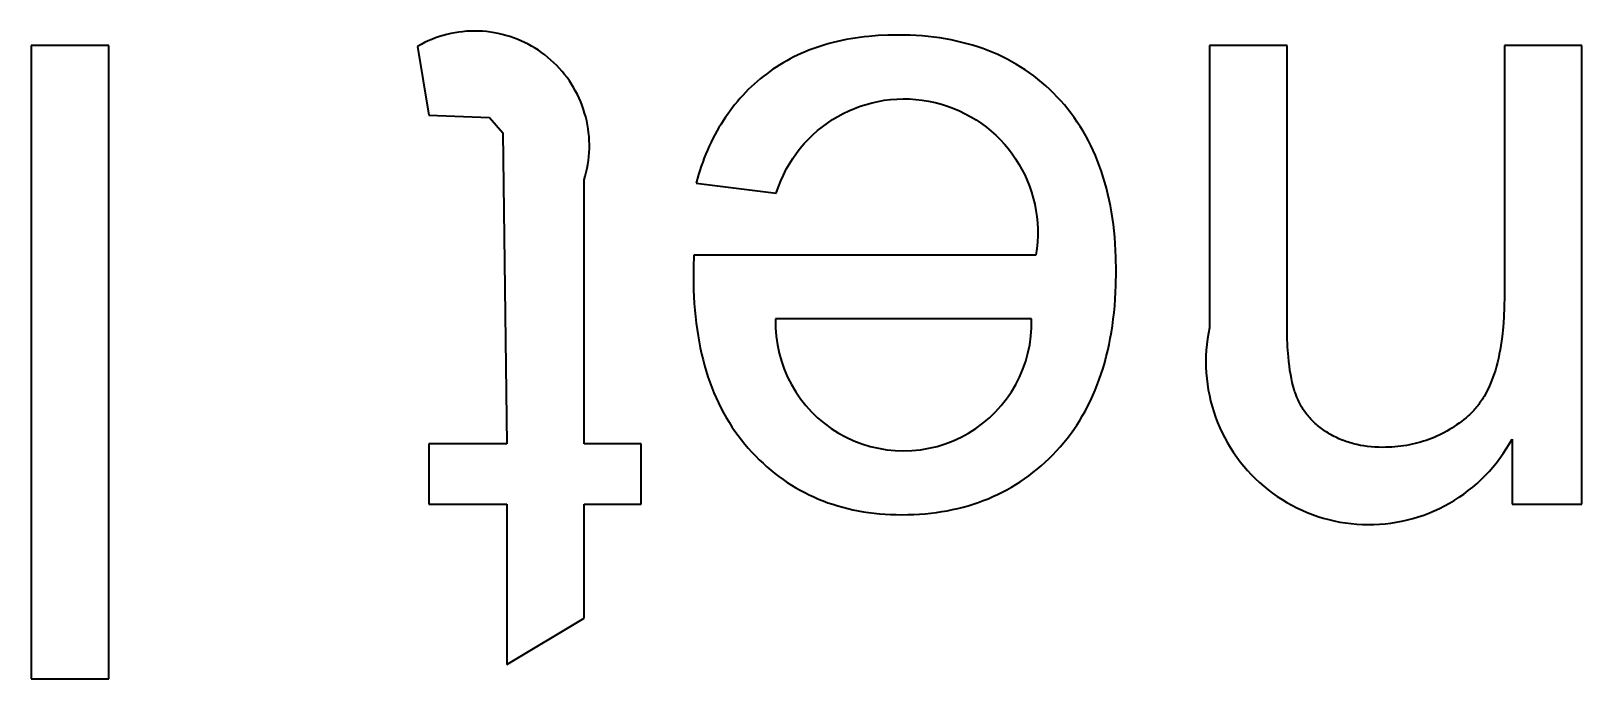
# Model space of a CAD drawing. Extents: x -1322 to 4351, y -2014 to 1793.
# Drawn here: x 690.09 to 696.59, y -606.5 to -603.79 of the extents above; entities that cross this region are included whole.
import ezdxf

# ---------------------------------------------------------------- set-up
doc = ezdxf.new("R2010")
doc.units = 0
doc.header["$MEASUREMENT"] = 0
doc.layers.add('01 Basic thick', color=7, linetype='CONTINUOUS', lineweight=35)

msp = doc.modelspace()

# ---------------------------------------------------------------- linework, layer by layer
at = {"layer": '01 Basic thick'}
for p, q in [((691.7714, -603.8213), (691.756, -603.8278)), ((691.7869, -603.8154), (691.7714, -603.8213)), ((691.8027, -603.8099), (691.7869, -603.8154)), ((691.8186, -603.8051), (691.8027, -603.8099)), ((691.8347, -603.8007), (691.8186, -603.8051)), ((691.8509, -603.797), (691.8347, -603.8007)), ((691.8673, -603.7938), (691.8509, -603.797)), ((691.8837, -603.7912), (691.8673, -603.7938)), ((691.9003, -603.7891), (691.8837, -603.7912)), ((691.9169, -603.7876), (691.9003, -603.7891)), ((691.9335, -603.7867), (691.9169, -603.7876)), ((691.9502, -603.7864), (691.9335, -603.7867)), ((691.9668, -603.7867), (691.9502, -603.7864)), ((691.9835, -603.7875), (691.9668, -603.7867)), ((692.0001, -603.7889), (691.9835, -603.7875)), ((692.0166, -603.7909), (692.0001, -603.7889)), ((692.0331, -603.7934), (692.0166, -603.7909)), ((692.0495, -603.7966), (692.0331, -603.7934)), ((692.0657, -603.8003), (692.0495, -603.7966)), ((692.0818, -603.8045), (692.0657, -603.8003)), ((692.0978, -603.8094), (692.0818, -603.8045)), ((692.1136, -603.8147), (692.0978, -603.8094)), ((692.1291, -603.8206), (692.1136, -603.8147)), ((692.1445, -603.8271), (692.1291, -603.8206)), ((693.5063, -603.8223), (693.4881, -603.8259)), ((693.5248, -603.8189), (693.5063, -603.8223)), ((693.5435, -603.8159), (693.5248, -603.8189)), ((693.5624, -603.8132), (693.5435, -603.8159)), ((693.5816, -603.8108), (693.5624, -603.8132)), ((693.601, -603.8087), (693.5816, -603.8108)), ((693.6405, -603.8055), (693.601, -603.8087)), ((693.681, -603.8036), (693.6405, -603.8055)), ((693.7224, -603.803), (693.681, -603.8036)), ((693.7485, -603.8032), (693.7224, -603.803)), ((693.7744, -603.804), (693.7485, -603.8032)), ((693.7999, -603.8053), (693.7744, -603.804)), ((693.825, -603.807), (693.7999, -603.8053)), ((693.8498, -603.8093), (693.825, -603.807)), ((693.8743, -603.8121), (693.8498, -603.8093)), ((693.8984, -603.8154), (693.8743, -603.8121)), ((693.9222, -603.8192), (693.8984, -603.8154)), ((693.9456, -603.8236), (693.9222, -603.8192)), ((690.4184, -603.8464), (690.0926, -603.8464)), ((690.0926, -603.8464), (690.0926, -606.4979)), ((690.4184, -606.4979), (690.4184, -603.8464)), ((691.7261, -603.8424), (691.7115, -603.8505)), ((691.7115, -603.8505), (691.7583, -604.1378)), ((691.7409, -603.8349), (691.7261, -603.8424)), ((691.756, -603.8278), (691.7409, -603.8349)), ((692.1596, -603.8341), (692.1445, -603.8271)), ((692.1745, -603.8416), (692.1596, -603.8341)), ((692.1891, -603.8496), (692.1745, -603.8416)), ((692.2035, -603.8581), (692.1891, -603.8496)), ((692.2175, -603.8671), (692.2035, -603.8581)), ((692.2312, -603.8766), (692.2175, -603.8671)), ((692.2445, -603.8865), (692.2312, -603.8766)), ((692.2575, -603.8969), (692.2445, -603.8865)), ((693.303, -603.8873), (693.2876, -603.8948)), ((693.3187, -603.8801), (693.303, -603.8873)), ((693.3345, -603.8733), (693.3187, -603.8801)), ((693.3507, -603.8667), (693.3345, -603.8733)), ((693.367, -603.8605), (693.3507, -603.8667)), ((693.3836, -603.8546), (693.367, -603.8605)), ((693.4005, -603.849), (693.3836, -603.8546)), ((693.4175, -603.8438), (693.4005, -603.849)), ((693.4348, -603.8388), (693.4175, -603.8438)), ((693.4523, -603.8342), (693.4348, -603.8388)), ((693.4701, -603.8299), (693.4523, -603.8342)), ((693.4881, -603.8259), (693.4701, -603.8299)), ((693.9687, -603.8284), (693.9456, -603.8236)), ((693.9915, -603.8337), (693.9687, -603.8284)), ((694.0139, -603.8396), (693.9915, -603.8337)), ((694.036, -603.8459), (694.0139, -603.8396)), ((694.0577, -603.8528), (694.036, -603.8459)), ((694.0791, -603.8601), (694.0577, -603.8528)), ((694.1001, -603.868), (694.0791, -603.8601)), ((694.1208, -603.8764), (694.1001, -603.868)), ((694.1412, -603.8852), (694.1208, -603.8764)), ((694.1612, -603.8946), (694.1412, -603.8852)), ((695.0278, -603.8464), (695.0278, -605.0278)), ((695.3529, -603.8464), (695.0278, -603.8464)), ((695.3529, -605.0147), (695.3529, -603.8464)), ((696.263, -603.8464), (696.263, -604.8955)), ((696.5881, -603.8464), (696.263, -603.8464)), ((696.5881, -605.767), (696.5881, -603.8464)), ((692.2702, -603.9078), (692.2575, -603.8969)), ((692.2824, -603.9191), (692.2702, -603.9078)), ((692.2943, -603.9308), (692.2824, -603.9191)), ((692.3057, -603.9429), (692.2943, -603.9308)), ((692.3168, -603.9554), (692.3057, -603.9429)), ((693.2, -603.9465), (693.1862, -603.9562)), ((693.214, -603.9371), (693.2, -603.9465)), ((693.2282, -603.928), (693.214, -603.9371)), ((693.2427, -603.9192), (693.2282, -603.928)), ((693.2574, -603.9108), (693.2427, -603.9192)), ((693.2724, -603.9026), (693.2574, -603.9108)), ((693.2876, -603.8948), (693.2724, -603.9026)), ((694.1809, -603.9045), (694.1612, -603.8946)), ((694.2002, -603.9149), (694.1809, -603.9045)), ((694.2192, -603.9258), (694.2002, -603.9149)), ((694.2379, -603.9372), (694.2192, -603.9258)), ((694.2562, -603.9492), (694.2379, -603.9372)), ((694.2742, -603.9616), (694.2562, -603.9492)), ((692.3273, -603.9683), (692.3168, -603.9554)), ((692.3374, -603.9815), (692.3273, -603.9683)), ((692.3471, -603.9951), (692.3374, -603.9815)), ((692.3563, -604.009), (692.3471, -603.9951)), ((692.365, -604.0233), (692.3563, -604.009)), ((693.121, -604.0089), (693.1087, -604.0202)), ((693.1335, -603.9978), (693.121, -604.0089)), ((693.1463, -603.987), (693.1335, -603.9978)), ((693.1593, -603.9765), (693.1463, -603.987)), ((693.1726, -603.9662), (693.1593, -603.9765)), ((693.1862, -603.9562), (693.1726, -603.9662)), ((694.2919, -603.9745), (694.2742, -603.9616)), ((694.3092, -603.9879), (694.2919, -603.9745)), ((694.3261, -604.0019), (694.3092, -603.9879)), ((694.3427, -604.0163), (694.3261, -604.0019)), ((694.359, -604.0313), (694.3427, -604.0163)), ((692.3732, -604.0378), (692.365, -604.0233)), ((692.3808, -604.0526), (692.3732, -604.0378)), ((692.388, -604.0676), (692.3808, -604.0526)), ((692.3946, -604.0829), (692.388, -604.0676)), ((692.4007, -604.0984), (692.3946, -604.0829)), ((693.0514, -604.0806), (693.0408, -604.0934)), ((693.0624, -604.068), (693.0514, -604.0806)), ((693.0736, -604.0556), (693.0624, -604.068)), ((693.085, -604.0436), (693.0736, -604.0556)), ((693.0967, -604.0317), (693.085, -604.0436)), ((693.1087, -604.0202), (693.0967, -604.0317)), ((694.375, -604.0467), (694.359, -604.0313)), ((694.3906, -604.0627), (694.375, -604.0467)), ((694.4058, -604.0791), (694.3906, -604.0627)), ((694.4205, -604.0959), (694.4058, -604.0791)), ((691.7583, -604.1378), (692.0125, -604.1488)), ((692.4063, -604.1141), (692.4007, -604.0984)), ((692.4113, -604.13), (692.4063, -604.1141)), ((692.4158, -604.1461), (692.4113, -604.13)), ((692.4197, -604.1623), (692.4158, -604.1461)), ((693.0007, -604.1475), (692.9914, -604.1616)), ((693.0103, -604.1336), (693.0007, -604.1475)), ((693.0202, -604.1199), (693.0103, -604.1336)), ((693.0303, -604.1065), (693.0202, -604.1199)), ((693.0408, -604.0934), (693.0303, -604.1065)), ((694.4347, -604.1131), (694.4205, -604.0959)), ((694.4484, -604.1308), (694.4347, -604.1131)), ((694.4617, -604.1488), (694.4484, -604.1308)), ((692.0125, -604.1488), (692.0683, -604.2122)), ((692.0683, -604.2122), (692.0856, -605.5142)), ((692.423, -604.1786), (692.4197, -604.1623)), ((692.4258, -604.195), (692.423, -604.1786)), ((692.4279, -604.2115), (692.4258, -604.195)), ((692.4296, -604.2281), (692.4279, -604.2115)), ((692.9649, -604.2057), (692.9566, -604.2209)), ((692.9734, -604.1907), (692.9649, -604.2057)), ((692.9823, -604.176), (692.9734, -604.1907)), ((692.9914, -604.1616), (692.9823, -604.176)), ((694.4745, -604.1673), (694.4617, -604.1488)), ((694.4868, -604.1861), (694.4745, -604.1673)), ((694.4986, -604.2054), (694.4868, -604.1861)), ((694.5099, -604.2251), (694.4986, -604.2054)), ((692.4306, -604.2448), (692.4296, -604.2281)), ((692.4302, -604.2947), (692.4309, -604.2781)), ((692.4311, -604.2614), (692.4306, -604.2448)), ((692.4309, -604.2781), (692.4311, -604.2614)), ((692.9333, -604.268), (692.9261, -604.2843)), ((692.9408, -604.252), (692.9333, -604.268)), ((692.9486, -604.2363), (692.9408, -604.252)), ((692.9566, -604.2209), (692.9486, -604.2363)), ((694.5207, -604.2452), (694.5099, -604.2251)), ((694.5311, -604.2657), (694.5207, -604.2452)), ((694.541, -604.2866), (694.5311, -604.2657)), ((692.4247, -604.3444), (692.4271, -604.3279)), ((692.4271, -604.3279), (692.429, -604.3113)), ((692.429, -604.3113), (692.4302, -604.2947)), ((692.906, -604.3346), (692.8998, -604.3519)), ((692.9124, -604.3176), (692.906, -604.3346)), ((692.9191, -604.3008), (692.9124, -604.3176)), ((692.9261, -604.2843), (692.9191, -604.3008)), ((694.5503, -604.3079), (694.541, -604.2866)), ((694.5593, -604.3296), (694.5503, -604.3079)), ((694.5677, -604.3518), (694.5593, -604.3296)), ((692.4093, -604.4092), (692.414, -604.3932)), ((692.414, -604.3932), (692.4181, -604.3771)), ((692.4181, -604.3771), (692.4217, -604.3608)), ((692.4217, -604.3608), (692.4247, -604.3444)), ((692.8883, -604.3872), (692.8778, -604.4237)), ((692.8939, -604.3694), (692.8883, -604.3872)), ((692.8998, -604.3519), (692.8939, -604.3694)), ((694.5756, -604.3743), (694.5677, -604.3518)), ((694.5831, -604.3973), (694.5756, -604.3743)), ((694.5901, -604.4206), (694.5831, -604.3973)), ((692.4093, -605.5142), (692.4093, -604.4092)), ((692.8778, -604.4237), (693.214, -604.465)), ((694.5966, -604.4444), (694.5901, -604.4206)), ((694.6026, -604.4686), (694.5966, -604.4444)), ((694.6081, -604.4932), (694.6026, -604.4686)), ((694.6132, -604.5182), (694.6081, -604.4932)), ((694.6177, -604.5436), (694.6132, -604.5182)), ((694.6218, -604.5694), (694.6177, -604.5436)), ((694.6254, -604.5957), (694.6218, -604.5694)), ((694.6285, -604.6223), (694.6254, -604.5957)), ((694.6312, -604.6494), (694.6285, -604.6223)), ((694.6333, -604.6768), (694.6312, -604.6494)), ((692.8688, -604.724), (692.8673, -604.7741)), ((694.301, -604.724), (692.8688, -604.724)), ((694.635, -604.7047), (694.6333, -604.6768)), ((694.6362, -604.733), (694.635, -604.7047)), ((692.8673, -604.7741), (692.8668, -604.8108)), ((694.6372, -604.7908), (694.6362, -604.733)), ((694.6362, -604.8506), (694.6372, -604.7908)), ((692.8668, -604.8108), (692.8677, -604.8694)), ((694.635, -604.8798), (694.6362, -604.8506)), ((692.8677, -604.8694), (692.8706, -604.9263)), ((692.8706, -604.9263), (692.8727, -604.9542)), ((694.6311, -604.937), (694.6333, -604.9086)), ((694.6333, -604.9086), (694.635, -604.8798)), ((696.263, -604.8955), (696.2624, -604.9407)), ((692.8727, -604.9542), (692.8753, -604.9816)), ((692.8753, -604.9816), (692.8784, -605.0086)), ((694.2831, -604.9913), (693.2105, -604.9913)), ((694.6216, -605.0196), (694.6252, -604.9925)), ((694.6252, -604.9925), (694.6284, -604.9649)), ((694.6284, -604.9649), (694.6311, -604.937)), ((696.2606, -604.9841), (696.2577, -605.0255)), ((696.2624, -604.9407), (696.2606, -604.9841)), ((692.8784, -605.0086), (692.882, -605.0352)), ((692.882, -605.0352), (692.8861, -605.0614)), ((694.6128, -605.0725), (694.6174, -605.0463)), ((694.6174, -605.0463), (694.6216, -605.0196)), ((695.0233, -605.0511), (695.0195, -605.0746)), ((695.0278, -605.0278), (695.0233, -605.0511)), ((695.3536, -605.063), (695.3529, -605.0147)), ((696.2577, -605.0255), (696.2535, -605.0652)), ((692.8861, -605.0614), (692.8906, -605.0871)), ((692.8906, -605.0871), (692.8956, -605.1125)), ((692.8956, -605.1125), (692.9011, -605.1374)), ((694.6021, -605.1238), (694.6077, -605.0984)), ((694.6077, -605.0984), (694.6128, -605.0725)), ((695.0146, -605.1218), (695.0133, -605.1456)), ((695.0166, -605.0982), (695.0146, -605.1218)), ((695.0195, -605.0746), (695.0166, -605.0982)), ((695.3554, -605.1081), (695.3536, -605.063)), ((695.3584, -605.1501), (695.3554, -605.1081)), ((696.2451, -605.1211), (696.2418, -605.1388)), ((696.2482, -605.1029), (696.2451, -605.1211)), ((696.251, -605.0843), (696.2482, -605.1029)), ((696.2535, -605.0652), (696.251, -605.0843)), ((692.9011, -605.1374), (692.907, -605.1619)), ((692.907, -605.1619), (692.9135, -605.186)), ((692.9135, -605.186), (692.9204, -605.2097)), ((694.5823, -605.1975), (694.5894, -605.1734)), ((694.5894, -605.1734), (694.596, -605.1488)), ((694.596, -605.1488), (694.6021, -605.1238)), ((695.0133, -605.1456), (695.0129, -605.1693)), ((695.0129, -605.1693), (695.0133, -605.1931)), ((695.3604, -605.1698), (695.3584, -605.1501)), ((695.3627, -605.1888), (695.3604, -605.1698)), ((696.2341, -605.1729), (696.2298, -605.1892)), ((696.2381, -605.1561), (696.2341, -605.1729)), ((696.2418, -605.1388), (696.2381, -605.1561)), ((692.9204, -605.2097), (692.9278, -605.2329)), ((692.9278, -605.2329), (692.9357, -605.2558)), ((694.5582, -605.2674), (694.5667, -605.2445)), ((694.5667, -605.2445), (694.5748, -605.2212)), ((694.5748, -605.2212), (694.5823, -605.1975)), ((695.0133, -605.1931), (695.0145, -605.2168)), ((695.0145, -605.2168), (695.0165, -605.2405)), ((695.0165, -605.2405), (695.0194, -605.2641)), ((695.3652, -605.207), (695.3627, -605.1888)), ((695.3681, -605.2245), (695.3652, -605.207)), ((695.3713, -605.2411), (695.3681, -605.2245)), ((695.3747, -605.2569), (695.3713, -605.2411)), ((696.2098, -605.25), (696.204, -605.264)), ((696.2152, -605.2355), (696.2098, -605.25)), ((696.2204, -605.2205), (696.2152, -605.2355)), ((696.2253, -605.2051), (696.2204, -605.2205)), ((696.2298, -605.1892), (696.2253, -605.2051)), ((692.9357, -605.2558), (692.944, -605.2782)), ((692.944, -605.2782), (692.9529, -605.3002)), ((692.9529, -605.3002), (692.9622, -605.3218)), ((694.5297, -605.3335), (694.5397, -605.3119)), ((694.5397, -605.3119), (694.5492, -605.2898)), ((694.5492, -605.2898), (694.5582, -605.2674)), ((695.0194, -605.2641), (695.0231, -605.2875)), ((695.0231, -605.2875), (695.0276, -605.3109)), ((695.0276, -605.3109), (695.0329, -605.334)), ((695.3785, -605.272), (695.3747, -605.2569)), ((695.3825, -605.2862), (695.3785, -605.272)), ((695.3847, -605.293), (695.3825, -605.2862)), ((695.3869, -605.2997), (695.3847, -605.293)), ((695.3892, -605.3061), (695.3869, -605.2997)), ((695.3939, -605.3184), (695.3892, -605.3061)), ((696.1781, -605.3155), (696.1745, -605.3214)), ((696.185, -605.3033), (696.1781, -605.3155)), ((696.1917, -605.2907), (696.185, -605.3033)), ((696.198, -605.2776), (696.1917, -605.2907)), ((696.204, -605.264), (696.198, -605.2776)), ((692.9622, -605.3218), (692.972, -605.343)), ((692.972, -605.343), (692.9822, -605.3638)), ((692.9822, -605.3638), (692.993, -605.3841)), ((694.4968, -605.3957), (694.5083, -605.3754)), ((694.5083, -605.3754), (694.5192, -605.3546)), ((694.5192, -605.3546), (694.5297, -605.3335)), ((695.0329, -605.334), (695.0391, -605.357)), ((695.0391, -605.357), (695.046, -605.3797)), ((695.046, -605.3797), (695.0537, -605.4022)), ((695.3964, -605.3244), (695.3939, -605.3184)), ((695.399, -605.3304), (695.3964, -605.3244)), ((695.4018, -605.3363), (695.399, -605.3304)), ((695.4046, -605.342), (695.4018, -605.3363)), ((695.4076, -605.3478), (695.4046, -605.342)), ((695.4107, -605.3534), (695.4076, -605.3478)), ((695.4139, -605.359), (695.4107, -605.3534)), ((695.4172, -605.3644), (695.4139, -605.359)), ((695.4206, -605.3698), (695.4172, -605.3644)), ((695.4242, -605.3752), (695.4206, -605.3698)), ((695.4279, -605.3804), (695.4242, -605.3752)), ((695.4316, -605.3856), (695.4279, -605.3804)), ((696.1304, -605.3789), (696.1259, -605.3835)), ((696.1348, -605.3743), (696.1304, -605.3789)), ((696.1391, -605.3695), (696.1348, -605.3743)), ((696.1433, -605.3646), (696.1391, -605.3695)), ((696.1475, -605.3596), (696.1433, -605.3646)), ((696.1515, -605.3545), (696.1475, -605.3596)), ((696.1556, -605.3493), (696.1515, -605.3545)), ((696.1595, -605.3439), (696.1556, -605.3493)), ((696.1634, -605.3385), (696.1595, -605.3439)), ((696.1672, -605.3329), (696.1634, -605.3385)), ((696.1709, -605.3272), (696.1672, -605.3329)), ((696.1745, -605.3214), (696.1709, -605.3272)), ((692.993, -605.3841), (693.0042, -605.4041)), ((693.0042, -605.4041), (693.0159, -605.4236)), ((693.0159, -605.4236), (693.0281, -605.4427)), ((693.0281, -605.4427), (693.0408, -605.4614)), ((694.4596, -605.4542), (694.4725, -605.4351)), ((694.4725, -605.4351), (694.4849, -605.4156)), ((694.4849, -605.4156), (694.4968, -605.3957)), ((695.0537, -605.4022), (695.0622, -605.4244)), ((695.0622, -605.4244), (695.0714, -605.4463)), ((695.0714, -605.4463), (695.0814, -605.4678)), ((695.4355, -605.3907), (695.4316, -605.3856)), ((695.4396, -605.3957), (695.4355, -605.3907)), ((695.4437, -605.4007), (695.4396, -605.3957)), ((695.448, -605.4055), (695.4437, -605.4007)), ((695.4523, -605.4103), (695.448, -605.4055)), ((695.4568, -605.4151), (695.4523, -605.4103)), ((695.4614, -605.4197), (695.4568, -605.4151)), ((695.4662, -605.4243), (695.4614, -605.4197)), ((695.471, -605.4287), (695.4662, -605.4243)), ((695.476, -605.4332), (695.471, -605.4287)), ((695.481, -605.4375), (695.476, -605.4332)), ((695.4862, -605.4417), (695.481, -605.4375)), ((695.4915, -605.4459), (695.4862, -605.4417)), ((695.497, -605.45), (695.4915, -605.4459)), ((696.0532, -605.4413), (696.0431, -605.4479)), ((696.0633, -605.4345), (696.0532, -605.4413)), ((696.0733, -605.4274), (696.0633, -605.4345)), ((696.0831, -605.42), (696.0733, -605.4274)), ((696.0929, -605.4124), (696.0831, -605.42)), ((696.1026, -605.4045), (696.0929, -605.4124)), ((696.1121, -605.3964), (696.1026, -605.4045)), ((696.1168, -605.3922), (696.1121, -605.3964)), ((696.1214, -605.3879), (696.1168, -605.3922)), ((696.1259, -605.3835), (696.1214, -605.3879)), ((693.0408, -605.4614), (693.0539, -605.4797)), ((693.0539, -605.4797), (693.0676, -605.4975)), ((693.0676, -605.4975), (693.0817, -605.515)), ((694.4031, -605.5262), (694.418, -605.5088)), ((694.418, -605.5088), (694.4323, -605.491)), ((694.4323, -605.491), (694.4462, -605.4728)), ((694.4462, -605.4728), (694.4596, -605.4542)), ((695.0814, -605.4678), (695.0922, -605.489)), ((695.0922, -605.489), (695.1037, -605.5098)), ((695.1037, -605.5098), (695.1158, -605.5302)), ((695.5025, -605.4541), (695.497, -605.45)), ((695.5082, -605.458), (695.5025, -605.4541)), ((695.514, -605.4619), (695.5082, -605.458)), ((695.5198, -605.4657), (695.514, -605.4619)), ((695.5259, -605.4694), (695.5198, -605.4657)), ((695.532, -605.473), (695.5259, -605.4694)), ((695.5381, -605.4765), (695.532, -605.473)), ((695.5444, -605.4799), (695.5381, -605.4765)), ((695.5507, -605.4832), (695.5444, -605.4799)), ((695.557, -605.4864), (695.5507, -605.4832)), ((695.5634, -605.4894), (695.557, -605.4864)), ((695.5699, -605.4924), (695.5634, -605.4894)), ((695.5765, -605.4952), (695.5699, -605.4924)), ((695.5831, -605.4979), (695.5765, -605.4952)), ((695.5898, -605.5005), (695.5831, -605.4979)), ((695.5965, -605.503), (695.5898, -605.5005)), ((695.6034, -605.5054), (695.5965, -605.503)), ((695.6102, -605.5076), (695.6034, -605.5054)), ((695.6172, -605.5098), (695.6102, -605.5076)), ((695.6242, -605.5118), (695.6172, -605.5098)), ((695.6313, -605.5137), (695.6242, -605.5118)), ((695.9009, -605.51), (695.8892, -605.513)), ((695.9125, -605.5068), (695.9009, -605.51)), ((695.924, -605.5033), (695.9125, -605.5068)), ((695.9353, -605.4996), (695.924, -605.5033)), ((695.9466, -605.4956), (695.9353, -605.4996)), ((695.9577, -605.4913), (695.9466, -605.4956)), ((695.9688, -605.4868), (695.9577, -605.4913)), ((695.9797, -605.482), (695.9688, -605.4868)), ((695.9905, -605.477), (695.9797, -605.482)), ((696.0013, -605.4717), (695.9905, -605.477)), ((696.0119, -605.4661), (696.0013, -605.4717)), ((696.0224, -605.4603), (696.0119, -605.4661)), ((696.0328, -605.4542), (696.0224, -605.4603)), ((696.0431, -605.4479), (696.0328, -605.4542)), ((696.2837, -605.5149), (696.2953, -605.4942)), ((696.2953, -605.4942), (696.2953, -605.767)), ((692.0856, -605.5142), (691.7583, -605.5142)), ((691.7583, -605.5142), (691.7583, -605.767)), ((692.6484, -605.5142), (692.4093, -605.5142)), ((692.6484, -605.767), (692.6484, -605.5142)), ((693.0817, -605.515), (693.0962, -605.532)), ((693.0962, -605.532), (693.1113, -605.5486)), ((693.1113, -605.5486), (693.1267, -605.5647)), ((693.1267, -605.5647), (693.1423, -605.5803)), ((694.3396, -605.5909), (694.356, -605.5755)), ((694.356, -605.5755), (694.372, -605.5596)), ((694.372, -605.5596), (694.3878, -605.5431)), ((694.3878, -605.5431), (694.4031, -605.5262)), ((695.1158, -605.5302), (695.1287, -605.5501)), ((695.1287, -605.5501), (695.1423, -605.5696)), ((695.1423, -605.5696), (695.1566, -605.5886)), ((695.6456, -605.5172), (695.6313, -605.5137)), ((695.6602, -605.5202), (695.6456, -605.5172)), ((695.675, -605.5228), (695.6602, -605.5202)), ((695.6902, -605.5249), (695.675, -605.5228)), ((695.7055, -605.5265), (695.6902, -605.5249)), ((695.7212, -605.5277), (695.7055, -605.5265)), ((695.737, -605.5284), (695.7212, -605.5277)), ((695.7532, -605.5286), (695.737, -605.5284)), ((695.7661, -605.5285), (695.7532, -605.5286)), ((695.7789, -605.5281), (695.7661, -605.5285)), ((695.7916, -605.5275), (695.7789, -605.5281)), ((695.8042, -605.5266), (695.7916, -605.5275)), ((695.8167, -605.5254), (695.8042, -605.5266)), ((695.8291, -605.524), (695.8167, -605.5254)), ((695.8413, -605.5223), (695.8291, -605.524)), ((695.8534, -605.5204), (695.8413, -605.5223)), ((695.8655, -605.5182), (695.8534, -605.5204)), ((695.8774, -605.5157), (695.8655, -605.5182)), ((695.8892, -605.513), (695.8774, -605.5157)), ((696.2301, -605.5933), (696.2445, -605.5744)), ((696.2445, -605.5744), (696.2582, -605.555)), ((696.2582, -605.555), (696.2713, -605.5352)), ((696.2713, -605.5352), (696.2837, -605.5149)), ((693.1423, -605.5803), (693.1583, -605.5953)), ((693.1583, -605.5953), (693.1745, -605.6099)), ((693.1745, -605.6099), (693.1909, -605.6239)), ((693.1909, -605.6239), (693.2077, -605.6375)), ((693.2077, -605.6375), (693.2247, -605.6505)), ((694.2714, -605.6473), (694.2889, -605.634)), ((694.2889, -605.634), (694.3061, -605.6202)), ((694.3061, -605.6202), (694.323, -605.6058)), ((694.323, -605.6058), (694.3396, -605.5909)), ((695.1566, -605.5886), (695.1715, -605.6071)), ((695.1715, -605.6071), (695.1871, -605.6251)), ((695.1871, -605.6251), (695.2032, -605.6425)), ((696.183, -605.6467), (696.1993, -605.6295)), ((696.1993, -605.6295), (696.215, -605.6116)), ((696.215, -605.6116), (696.2301, -605.5933)), ((693.2247, -605.6505), (693.242, -605.663)), ((693.242, -605.663), (693.2596, -605.6751)), ((693.2596, -605.6751), (693.2775, -605.6866)), ((693.2775, -605.6866), (693.2956, -605.6975)), ((693.2956, -605.6975), (693.314, -605.708)), ((694.1604, -605.7163), (694.1796, -605.7061)), ((694.1796, -605.7061), (694.1985, -605.6954)), ((694.1985, -605.6954), (694.2172, -605.6842)), ((694.2172, -605.6842), (694.2355, -605.6724)), ((694.2355, -605.6724), (694.2536, -605.6601)), ((694.2536, -605.6601), (694.2714, -605.6473)), ((695.2032, -605.6425), (695.22, -605.6593)), ((695.22, -605.6593), (695.2373, -605.6756)), ((695.2373, -605.6756), (695.2552, -605.6912)), ((695.2552, -605.6912), (695.2736, -605.7062)), ((695.2736, -605.7062), (695.2926, -605.7206)), ((696.112, -605.7098), (696.1306, -605.695)), ((696.1306, -605.695), (696.1486, -605.6795)), ((696.1486, -605.6795), (696.1661, -605.6634)), ((696.1661, -605.6634), (696.183, -605.6467)), ((691.7583, -605.767), (692.0856, -605.767)), ((692.0856, -605.767), (692.0856, -606.438)), ((692.4093, -606.243), (692.4093, -605.767)), ((692.4093, -605.767), (692.6484, -605.767)), ((693.314, -605.708), (693.3327, -605.718)), ((693.3327, -605.718), (693.3516, -605.7275)), ((693.3516, -605.7275), (693.3709, -605.7364)), ((693.3709, -605.7364), (693.3904, -605.7449)), ((693.3904, -605.7449), (693.4102, -605.7528)), ((693.4102, -605.7528), (693.4302, -605.7602)), ((693.4302, -605.7602), (693.4506, -605.7671)), ((693.4506, -605.7671), (693.4712, -605.7735)), ((694.0177, -605.7729), (694.039, -605.7663)), ((694.039, -605.7663), (694.0599, -605.7593)), ((694.0599, -605.7593), (694.0806, -605.7517)), ((694.0806, -605.7517), (694.101, -605.7437)), ((694.101, -605.7437), (694.1211, -605.735)), ((694.1211, -605.735), (694.1409, -605.7259)), ((694.1409, -605.7259), (694.1604, -605.7163)), ((695.2926, -605.7206), (695.312, -605.7343)), ((695.312, -605.7343), (695.3319, -605.7473)), ((695.3319, -605.7473), (695.3522, -605.7596)), ((695.3522, -605.7596), (695.3729, -605.7711)), ((695.3729, -605.7711), (695.3941, -605.782)), ((696.0122, -605.7739), (696.033, -605.7625)), ((696.033, -605.7625), (696.0534, -605.7504)), ((696.0534, -605.7504), (696.0734, -605.7375)), ((696.0734, -605.7375), (696.093, -605.724)), ((696.093, -605.724), (696.112, -605.7098)), ((696.2953, -605.767), (696.5881, -605.767)), ((693.4712, -605.7735), (693.4921, -605.7794)), ((693.4921, -605.7794), (693.5133, -605.7848)), ((693.5133, -605.7848), (693.5347, -605.7896)), ((693.5347, -605.7896), (693.5564, -605.794)), ((693.5564, -605.794), (693.5785, -605.7978)), ((693.5785, -605.7978), (693.6007, -605.8012)), ((693.6007, -605.8012), (693.6233, -605.804)), ((693.6233, -605.804), (693.6461, -605.8063)), ((693.6461, -605.8063), (693.6692, -605.8081)), ((693.6692, -605.8081), (693.6926, -605.8094)), ((693.6926, -605.8094), (693.7163, -605.8101)), ((693.7163, -605.8101), (693.7403, -605.8104)), ((693.7403, -605.8104), (693.765, -605.8101)), ((693.765, -605.8101), (693.7894, -605.8093)), ((693.7894, -605.8093), (693.8135, -605.808)), ((693.8135, -605.808), (693.8374, -605.8062)), ((693.8374, -605.8062), (693.861, -605.8039)), ((693.861, -605.8039), (693.8842, -605.801)), ((693.8842, -605.801), (693.9072, -605.7976)), ((693.9072, -605.7976), (693.9299, -605.7937)), ((693.9299, -605.7937), (693.9523, -605.7893)), ((693.9523, -605.7893), (693.9744, -605.7843)), ((693.9744, -605.7843), (693.9962, -605.7789)), ((693.9962, -605.7789), (694.0177, -605.7729)), ((695.3941, -605.782), (695.4156, -605.7921)), ((695.4156, -605.7921), (695.4374, -605.8015)), ((695.4374, -605.8015), (695.4596, -605.81)), ((695.4596, -605.81), (695.482, -605.8179)), ((695.482, -605.8179), (695.5047, -605.8249)), ((695.5047, -605.8249), (695.5276, -605.8311)), ((695.5276, -605.8311), (695.5507, -605.8366)), ((695.5507, -605.8366), (695.574, -605.8412)), ((695.8338, -605.8378), (695.857, -605.8325)), ((695.857, -605.8325), (695.8799, -605.8265)), ((695.8799, -605.8265), (695.9027, -605.8197)), ((695.9027, -605.8197), (695.9252, -605.8121)), ((695.9252, -605.8121), (695.9474, -605.8037)), ((695.9474, -605.8037), (695.9693, -605.7945)), ((695.9693, -605.7945), (695.9909, -605.7846)), ((695.9909, -605.7846), (696.0122, -605.7739)), ((695.574, -605.8412), (695.5975, -605.845)), ((695.5975, -605.845), (695.6211, -605.848)), ((695.6211, -605.848), (695.6447, -605.8501)), ((695.6447, -605.8501), (695.6684, -605.8515)), ((695.6684, -605.8515), (695.6922, -605.852)), ((695.6922, -605.852), (695.716, -605.8517)), ((695.716, -605.8517), (695.7397, -605.8506)), ((695.7397, -605.8506), (695.7634, -605.8486)), ((695.7634, -605.8486), (695.787, -605.8458)), ((695.787, -605.8458), (695.8104, -605.8422)), ((695.8104, -605.8422), (695.8338, -605.8378)), ((692.0856, -606.438), (692.4093, -606.243)), ((690.0926, -606.4979), (690.4184, -606.4979))]:
    msp.add_line(p, q, dxfattribs=at)
at = {"layer": '01 Basic thick', "extrusion": (0, 0, -1)}
msp.add_arc((-693.749, -604.6302), 0.56, 17.15594, 189.64869, dxfattribs=at)
at = {"layer": '01 Basic thick'}
msp.add_arc((693.7468, -605.0067), 0.5365, 178.3581, 1.6419, dxfattribs=at)

doc.saveas('drawing.dxf')
